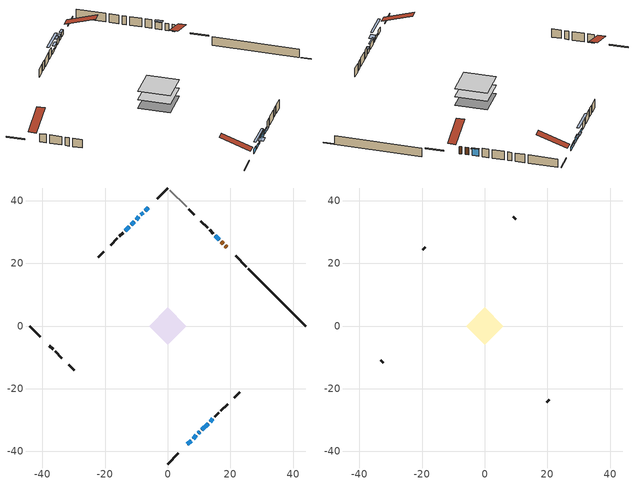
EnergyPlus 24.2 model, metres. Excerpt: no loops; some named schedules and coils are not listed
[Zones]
conditioned space
 floor adiabatic (AdiabaticFloorConstruction): -5.95,0 0,5.95 5.95,0 0,-5.95 z1.04
 floor foundation (Slab1 construction): -5.94,0 0,5.94 5.94,0 0,-5.94 z-1.4
 wall outside (RimJoist1 construction): 0,-44.04 3.43,-40.61 / -44.04,0 -40.61,-3.43 / 0,44.04 -3.43,40.61 / 25.11,18.93 21.68,22.36 z1.04:1.34
 wall outside (AdiabaticWallConstruction 1): 18.84,25.2 18.39,25.65 / 17.74,26.3 17.11,26.93 z1.04:3.07
 wall outside (AdiabaticWallConstruction): -6.27,37.77 -7.2,36.84 z1.04:2.16; 6.27,-37.77 7.48,-36.56 z1.04:2.26; 8.14,-35.9 9.14,-34.9 / 9.8,-34.24 10.27,-33.77 / -10.75,33.29 -11.65,32.39 / -12.31,31.73 -13.6,30.44 z1.04:1.8; -7.86,36.18 -8.54,35.5 z1.04:2.11; -9.2,34.84 -10.1,33.94 z1.04:2.59; 16.46,27.58 15.24,28.8 z1.04:3.12; 10.92,-33.12 12.86,-31.18 z1.04:2.62; 13.52,-30.52 14.42,-29.62 z1.04:2.06
 wall outside (Wall1 construction): 15.08,-28.96 16.28,-27.76 / -37.77,-6.27 -36.57,-7.47 / -14.26,29.78 -15.46,28.58 / 14.58,29.46 13.38,30.66 z1.04:3.48
 wall outside (Wall2 construction): 16.93,-27.11 19.08,-24.96 / -35.92,-8.12 -33.77,-10.27 / -16.12,27.92 -18.26,25.78 / 12.72,31.32 10.58,33.46 z1.04:3.48
 wall outside (Wall4 construction): 21.19,-22.85 22.95,-21.09 / -31.66,-12.38 -29.9,-14.14 / -20.37,23.67 -22.13,21.91 / 8.47,35.57 6.71,37.33 z1.04:3.48
 wall foundation (FoundationWall1 construction): 25.76,18.28,-1.4 25.76,18.28,1.04 41.83,2.21,1.04 41.83,2.21,-1.3 44.04,0,-1.3 44.04,0,-1.4
 wall adiabatic (Wall5 construction): 6.05,37.99 0.66,43.38 z1.04:3.48
 window (WindowConstruction): -6.27,37.77 -7.2,36.84 z1.04:2.16
 window (WindowConstruction 9): 6.27,-37.77 7.48,-36.56 z1.04:2.26
 window (WindowConstruction 10): 8.14,-35.9 9.14,-34.9 z1.04:1.8
 window (WindowConstruction 1): -7.86,36.18 -8.54,35.5 z1.04:2.11
 window (WindowConstruction 2): -9.2,34.84 -10.1,33.94 z1.04:2.59
 window (WindowConstruction 6): 9.8,-34.24 10.27,-33.77 z1.04:1.8
 window (WindowConstruction 3): 16.46,27.58 15.24,28.8 z1.04:3.12
 window (WindowConstruction 4): 10.92,-33.12 12.86,-31.18 z1.04:2.62
 window (WindowConstruction 5): 13.52,-30.52 14.42,-29.62 z1.04:2.05
 window (WindowConstruction 7): -10.75,33.29 -11.65,32.39 z1.04:1.8
 window (WindowConstruction 8): -12.31,31.73 -13.6,30.44 z1.04:1.8
 door (Door): 18.84,25.2 18.39,25.65 z1.04:3.07
 door (Door 1): 17.74,26.3 17.11,26.93 z1.04:3.07
 ceiling adiabatic (AdiabaticFloorConstruction): 0,-5.95 5.95,0 0,5.95 -5.95,0 z1.04
attic - vented
 floor to conditioned space (Floor1 construction Reversed): -5.94,0 0,5.94 5.94,0 0,-5.94 z3.48
 wall outside (Wall3 construction): 19.74,-24.3 20.53,-23.51 / -33.11,-10.93 -32.32,-11.72 / -18.92,25.12 -19.71,24.33 / 9.92,34.12 9.13,34.91 z1.04:3.48
 roof outside (Roof1 construction): 5.61,-38.43,3.48 -0.18,-32.64,6.21 -1.71,-34.17,6.21 4.08,-39.96,3.48; -38.43,-5.61,3.48 -32.64,0.18,6.21 -34.17,1.71,6.21 -39.96,-4.08,3.48; -5.61,38.43,3.48 0.18,32.64,6.21 1.71,34.17,6.21 -4.08,39.96,3.48; 19.5,24.54,3.48 13.71,18.75,6.21 15.23,17.23,6.21 21.02,23.02,3.48
shading: -7.31,36.73 -6.16,37.88 -6.59,38.31 -7.74,37.17 z2.31; 11.08,-32.96 6.2,-37.84 6.63,-38.27 11.51,-33.39 z4.54; -8.65,35.39 -7.75,36.29 -8.18,36.72 -9.08,35.83 z2.26; -10.2,33.84 -9.09,34.95 -9.52,35.38 -10.63,34.27 z2.74; 10.7,-33.34 9.37,-34.67 10.23,-35.53 11.56,-34.2 z2.41; 15.13,28.91 16.56,27.48 16.99,27.91 15.56,29.34 z3.27; 12.97,-31.07 10.82,-33.22 11.03,-33.43 13.18,-31.28 z2.77; 14.53,-29.51 13.42,-30.62 13.85,-31.06 14.96,-29.95 z2.2; -11.84,32.2 -10.56,33.48 -10.99,33.91 -12.27,32.63 z2.07; -15.54,28.5 -10.37,33.67 -10.8,34.1 -15.97,28.93 z4.54
[Building]
Building 1: Terrain=Suburbs
[Site:Location]
Quebec Intl AP_QC: Latitude {deg}=46.8; Longitude {deg}=-71.38; Time Zone {hr}=-5; Elevation {m}=74; Keep Site Location Information=Yes
[Site:GroundTemperature:Shallow]
0.0108218, -2.24938, -2.43038, -1.3578, 2.94801, 7.23376, 10.9493, 13.303, 13.5029, 11.5886, 7.96783, 3.81355
[Site:WaterMainsTemperature]
Calculation Method=Schedule; Temperature Schedule=mains temperature schedule
[Material] Roughness=Rough; Thermal Absorptance=0.9
Name | Thickness {m} | Conductivity {W/m-K} | Density {kg/m3} | Specific Heat {J/kg-K} | Solar Absorptance | Visible Absorptance
asphalt or fiberglass shingles | 0.00635 | 0.162714 | 1121.4 | 1465.45 | 0.4 | 0.4
ceiling loosefill ins | 0.254 | 0.0480833 | 16.02 | 1046.75 | 0.7 | 0.7
ceiling stud and cavity | 0.1397 | 0.164259 | 65.682 | 1177.47 | 0.7 | 0.7
concrete 4.0 in. | 0.1016 | 1.803125 | 2242.8 | 837.4 | 0.7 | 0.7
concrete 8.0 in. | 0.2032 | 1.803125 | 2242.8 | 837.4 | 0.7 | 0.7
door material | 0.04445 | 0.053851 | 512.64 | 1214.23 | 0.7 | 0.7
door material 1 | 0.04445 | 0.20624 | 512.64 | 1214.23 | 0.7 | 0.7
exterior vertical ins | 0.031018 | 0.029427 | 32.04 | 1214.23 | 0.7 | 0.7
floor covering | 0.0127 | 0.0433444 | 54.468 | 1339.84 | 0.6 | 0.6
floor rigid ins; wall rigid ins | 0.512978 | 0.029427 | 32.04 | 1214.23 | 0.7 | 0.7
floor stud and cavity | 0.1397 | 1.75129 | 37.0049 | 1207.88 | 0.7 | 0.7
furniture material conditioned space 1 | 0.1524 | 0.115458 | 640.8 | 1214.23 | 0.6 | 0.6
gypsum board | 0.0127 | 0.160291 | 801 | 837.4 | 0.6 | 0.6
gypsum board 1 | 0.0127 | 0.160291 | 801 | 837.4 | 0.7 | 0.7
osb sheathing 0.5 in. | 0.0127 | 0.115458 | 512.64 | 1214.23 | 0.7 | 0.7
osb sheathing 0.5 in. 1 | 0.0127 | 0.115458 | 512.64 | 1214.23 | 0.4 | 0.4
osb sheathing 0.75 in. | 0.01905 | 0.115458 | 512.64 | 1214.23 | 0.7 | 0.7
osb sheathing 2.0 in. | 0.0508 | 0.115458 | 512.64 | 1214.23 | 0.7 | 0.7
rim joist stud and cavity | 0.0508 | 0.031136 | 125.044 | 1163.47 | 0.6 | 0.6
wall stud and cavity | 0.1397 | 0.106352 | 139.0536 | 1170.24 | 0.7 | 0.7
wall stud and cavity 1 | 0.1397 | 0.0912985 | 139.0536 | 1170.24 | 0.7 | 0.7
wall stud and cavity 2 | 0.0889 | 6.1454 | 50.32683 | 1063.81 | 0.6 | 0.6
wall stud and cavity 3 | 0.1397 | 0.0951677 | 139.0536 | 1170.24 | 0.7 | 0.7
wall stud and cavity 4 | 0.1397 | 0.0825113 | 139.0536 | 1170.24 | 0.7 | 0.7
wall stud and cavity 5 | 0.0889 | 0.380278 | 52.3479 | 1209.89 | 0.7 | 0.7
wall stud and cavity 6 | 0.0889 | 0.391764 | 83.0341 | 1211.67 | 0.7 | 0.7
wood siding | 0.0254 | 0.102417 | 544.68 | 1172.36 | 0.4 | 0.4
wood siding 1 | 0.00254 | 0.102417 | 544.68 | 1172.36 | 0.4 | 0.4
wood siding 2; wood siding 3; wood siding 4 | 0.0254 | 0.102417 | 544.68 | 1172.36 | 0.7 | 0.7
[WindowMaterial:SimpleGlazingSystem]
Name | U-Factor {W/m2-K} | Solar Heat Gain Coefficient
WindowMaterial | 1.82661 | 0.54
WindowMaterial 1 | 1.855 | 0.51
WindowMaterial 10 | 4.159135 | 0.67
WindowMaterial 2 | 1.80674 | 0.55
WindowMaterial 3 | 2.98322 | 0.46
WindowMaterial 4 | 3.41305 | 0.71
WindowMaterial 5 | 3.97914 | 0.68
WindowMaterial 6 | 2.98152 | 0.6
WindowMaterial 7 | 1.41893 | 0.34
WindowMaterial 8 | 1.4689 | 0.33
WindowMaterial 9 | 3.92463 | 0.68
[Construction]
AdiabaticFloorConstruction: floor stud and cavity, floor rigid ins, osb sheathing 0.75 in., floor covering
AdiabaticWallConstruction: wood siding 3, wall rigid ins, wall stud and cavity 5, gypsum board
AdiabaticWallConstruction 1: wood siding 4, wall rigid ins, wall stud and cavity 5, gypsum board
Door: door material
Door 1: door material 1
Floor1 construction Reversed: gypsum board, ceiling stud and cavity, ceiling loosefill ins
FoundationWall1 construction: concrete 8.0 in., gypsum board 1
furniture construction conditioned space 1: furniture material conditioned space 1
PartitionWallConstruction: gypsum board, wall stud and cavity 6, gypsum board
RimJoist1 construction: wood siding 2, osb sheathing 2.0 in., rim joist stud and cavity
Roof1 construction: asphalt or fiberglass shingles
Slab1 construction: concrete 4.0 in.
Wall1 construction: wood siding, osb sheathing 0.5 in., wall stud and cavity, gypsum board
Wall2 construction: wood siding, osb sheathing 0.5 in., wall stud and cavity 1, gypsum board
Wall3 construction: wood siding 1, wall stud and cavity 2
Wall4 construction: wood siding, osb sheathing 0.5 in., wall stud and cavity 3, gypsum board
Wall5 construction: osb sheathing 0.5 in. 1, wall stud and cavity 4, gypsum board
WindowConstruction: WindowMaterial
WindowConstruction 1: WindowMaterial 1
WindowConstruction 10: WindowMaterial 10
WindowConstruction 2: WindowMaterial 2
WindowConstruction 3: WindowMaterial 3
WindowConstruction 4: WindowMaterial 4
WindowConstruction 5: WindowMaterial 5
WindowConstruction 6: WindowMaterial 6
WindowConstruction 7: WindowMaterial 7
WindowConstruction 8: WindowMaterial 8
WindowConstruction 9: WindowMaterial 9
[Zone] Multiplier=1; Part of Total Floor Area=Yes
Name | Volume {m3}
attic - vented | 31.318
conditioned space | 358.7
[Space]
Name | Zone | Volume {m3}
attic - vented 1 | attic - vented | 31.318
conditioned space 1 | conditioned space | 358.7
[ZoneInfiltration:EffectiveLeakageArea]
infil attic - vented 1: Zone or Space=attic - vented 1; Schedule=Always On Discrete; Effective Air Leakage Area {cm2}=2609.72; Stack Coefficient=0.000359369; Wind Coefficient=1.28083e-05
[ZoneMixing]
whole house fan mix: Zone or Space=attic - vented; Schedule=Always On Continuous; Design Flow Rate Calculation Method=Flow/Zone; Design Flow Rate {m3/s}=0; Source Zone or Space=conditioned space
[SurfaceProperty:ExposedFoundationPerimeter]
Slab1: Exposed Perimeter Calculation Method=TotalExposedPerimeter; Total Exposed Perimeter {m}=25.847
[InternalMass] Zone or ZoneList=conditioned space; Space or SpaceList=conditioned space 1
Name | Construction | Surface Area {m2}
furniture mass conditioned space 1 | furniture construction conditioned space 1 | 56.5601
partition wall mass | PartitionWallConstruction | 141.4
[Lights]
interior lighting: Zone or ZoneList or Space or SpaceList=conditioned space 1; Schedule=interior lighting schedule; Design Level Calculation Method=LightingLevel; Lighting Level {W}=343.2; Return Air Fraction=0; Fraction Radiant=0.6; Fraction Visible=0.2; Fraction Replaceable=1
[People]
occupants: Zone or ZoneList or Space or SpaceList=conditioned space 1; Number of People Schedule=occupants schedule; Number of People Calculation Method=People; Number of People=3; Fraction Radiant=0.314171; Sensible Heat Fraction=0.56303; Activity Level Schedule=occupants activity schedule; Carbon Dioxide Generation Rate {m3/s-W}=0; Enable ASHRAE 55 Comfort Warnings=No; Mean Radiant Temperature Calculation Type=EnclosureAveraged
[ElectricEquipment] Zone or ZoneList or Space or SpaceList=conditioned space 1; Design Level Calculation Method=EquipmentLevel
Name | Schedule | Design Level {W} | Fraction Latent | Fraction Radiant | Fraction Lost
clothes dryer | clothes dryer schedule | 140.772 | 0.015 | 0.081 | 0.85
clothes washer | clothes washer schedule | 32.1985 | 0.03 | 0.162 | 0.7
cooking range | cooking range schedule | 208.969 | 0.08 | 0.432 | 0.2
dishwasher | dishwasher schedule | 66.8632 | 0.3 | 0.18 | 0.4
fridge | fridge schedule | 72.9452 | 0 | 0.6 | 0
mech vent bath fan 0 | mech vent bath fan 0 schedule | 50.2 | 0 | 0 | 1
mech vent house fan | mech vent house fan schedule | 0 | 0 | 0 | 1
mech vent house fan cfis | mech vent house fan cfis schedule | 0 | 0 | 0 | 0
mech vent range fan 0 | mech vent range fan 0 schedule | 57 | 0 | 0 | 1
misc plug loads | misc plug loads schedule | 494.7 | 0.045 | 0.513 | 0.1
whole house fan | Always On Discrete | 0 | 0 | 0 | 1
[OtherEquipment] Zone or ZoneList or Space or SpaceList=conditioned space 1; Design Level Calculation Method=EquipmentLevel
Name | Fuel Type | Schedule | Design Level {W} | Fraction Latent | Fraction Radiant | Fraction Lost
clothes dryer 1 | Electricity | clothes dryer schedule | 0 | 0.015 | 0.081 | 0.85
cooking range 1 | Electricity | cooking range schedule | 0 | 0.08 | 0.432 | 0.2
general water use latent | None | general water use schedule | 59.3978 | 1 | 0 | 0
general water use sensible | None | general water use schedule | -58.539 | 0 | 0.6 | 0
mech vent house fan latent load | None | Always On Discrete | 0 | 1 | 0 | 0
mech vent house fan sensible load | None | Always On Discrete | 0 | 0 | 0 | 0
water heater energy adjustment1 | Electricity | Always On Discrete | 0.01 | 0 | 0 | 1
[ZoneInfiltration:DesignFlowRate] Zone or ZoneList or Space or SpaceList=conditioned space 1; Schedule=Always On Discrete; Design Flow Rate Calculation Method=Flow/Zone; Design Flow Rate {m3/s}=0
infil flow; natural vent flow; whole house fan flow
[ZoneControl:Thermostat]
conditioned space Thermostat: Zone or ZoneList=conditioned space; Control Type Schedule=conditioned space Thermostat Schedule; Control 1=conditioned space temperature setpoint; Temperature Difference Between Cutout And Setpoint {deltaC}=0
[ThermostatSetpoint:DualSetpoint]
conditioned space temperature setpoint: Heating Setpoint Temperature Schedule=heating setpoint; Cooling Setpoint Temperature Schedule=cooling setpoint
[AirLoopHVAC:UnitarySystem]
unit heater unitary system: Control Type=Load; Controlling Zone or Thermostat Location=conditioned space; Dehumidification Control Type=None; Availability Schedule=Always On Discrete; Supply Fan=unit heater supply fan; Fan Placement=BlowThrough; Supply Air Fan Operating Mode Schedule=unit heater auto fan schedule; Heating Coil=unit heater htg coil; DX Heating Coil Sizing Ratio=1; Use DOAS DX Cooling Coil=No; Minimum Supply Air Temperature {C}=2; Latent Load Control=SensibleOnlyLoadControl; Cooling Supply Air Flow Rate Method=None; Heating Supply Air Flow Rate Method=SupplyAirFlowRate; Heating Supply Air Flow Rate {m3/s}=0.00141584; No Load Supply Air Flow Rate Method=SupplyAirFlowRate; No Load Supply Air Flow Rate {m3/s}=0; No Load Supply Air Flow Rate Control Set To Low Speed=Yes; Maximum Supply Air Temperature {C}=48.8889; Maximum Outdoor Dry-Bulb Temperature for Supplemental Heater Operation {C}=21; Ancillary On-Cycle Electric Power {W}=0; Ancillary Off-Cycle Electric Power {W}=0
[Zone equipment]
conditioned space: electric baseboard, unit heater unitary system
[Foundation:Kiva]
Foundation Kiva 1: Initial Indoor Air Temperature {C}=18; Wall Height Above Grade {m}=1.03998; Wall Depth Below Slab {m}=0.2032; Custom Block Material Name 1=exterior vertical ins; Custom Block Depth 1 {m}=2.43998; Custom Block X Position 1 {m}=0.2159; Custom Block Z Position 1 {m}=0
[Foundation:Kiva:Settings]
Soil Conductivity {W/m-K}=0.849921; Soil Density {kg/m3}=1842.3; Soil Specific Heat {J/kg-K}=418.7; Ground Solar Absorptivity=0.9; Ground Thermal Absorptivity=0.9; Ground Surface Roughness {m}=0.03; Far-Field Width {m}=40; Deep-Ground Boundary Condition=ZeroFlux; Deep-Ground Depth {m}=40; Minimum Cell Dimension {m}=0.2; Maximum Cell Growth Coefficient=3; Simulation Timestep=Timestep
[Exterior:Lights]
exterior lighting: Schedule=exterior lighting schedule; Design Level {W}=75.6
[EnergyManagementSystem:Sensor] Output:Variable or Output:Meter Index Key=conditioned space
Name | Output:Variable or Output:Meter
conditioned_space_clg_unmet_s | Zone Cooling Setpoint Not Met Time
conditioned_space_htg_unmet_s | Zone Heating Setpoint Not Met Time
fridge_tin_s; tin_s; tin_s_1 | Zone Mean Air Temperature
tout_s | Zone Outdoor Air Drybulb Temperature
win_s | Zone Air Humidity Ratio
[Schedule:Constant]
Name | Hourly Value
Always On Continuous; mech vent house fan schedule; mech vent house fan cfis schedule; Always On Discrete | 1
occupants activity schedule | 117.228
fridge schedule; unit heater auto fan schedule | 0
[Schedule:Week:Daily]
interior lighting schedule Week Rule - Jan1-Jan27: interior lighting schedule day, interior lighting schedule day, interior lighting schedule day, interior lighting schedule day, interior lighting schedule day, interior lighting schedule day, interior lighting schedule day, interior lighting schedule default day, interior lighting schedule default day, interior lighting schedule default day, interior lighting schedule default day, interior lighting schedule default day
interior lighting schedule Week Rule - Jan28-Feb3: interior lighting schedule day, interior lighting schedule day, interior lighting schedule day, interior lighting schedule day, interior lighting schedule day 1, interior lighting schedule day 1, interior lighting schedule day 1, interior lighting schedule default day, interior lighting schedule default day, interior lighting schedule default day, interior lighting schedule default day, interior lighting schedule default day
interior lighting schedule Week Rule - Feb4-Feb24: interior lighting schedule day 1, interior lighting schedule day 1, interior lighting schedule day 1, interior lighting schedule day 1, interior lighting schedule day 1, interior lighting schedule day 1, interior lighting schedule day 1, interior lighting schedule default day, interior lighting schedule default day, interior lighting schedule default day, interior lighting schedule default day, interior lighting schedule default day
interior lighting schedule Week Rule - Feb25-Mar3: interior lighting schedule day 1, interior lighting schedule day 1, interior lighting schedule day 1, interior lighting schedule day 1, interior lighting schedule day 2, interior lighting schedule day 2, interior lighting schedule day 2, interior lighting schedule default day, interior lighting schedule default day, interior lighting schedule default day, interior lighting schedule default day, interior lighting schedule default day
interior lighting schedule Week Rule - Mar4-Mar31: interior lighting schedule day 2, interior lighting schedule day 2, interior lighting schedule day 2, interior lighting schedule day 2, interior lighting schedule day 2, interior lighting schedule day 2, interior lighting schedule day 2, interior lighting schedule default day, interior lighting schedule default day, interior lighting schedule default day, interior lighting schedule default day, interior lighting schedule default day
interior lighting schedule Week Rule - Apr1-Apr28: interior lighting schedule day 3, interior lighting schedule day 3, interior lighting schedule day 3, interior lighting schedule day 3, interior lighting schedule day 3, interior lighting schedule day 3, interior lighting schedule day 3, interior lighting schedule default day, interior lighting schedule default day, interior lighting schedule default day, interior lighting schedule default day, interior lighting schedule default day
interior lighting schedule Week Rule - Apr29-May5: interior lighting schedule day 3, interior lighting schedule day 3, interior lighting schedule day 4, interior lighting schedule day 4, interior lighting schedule day 4, interior lighting schedule day 4, interior lighting schedule day 4, interior lighting schedule default day, interior lighting schedule default day, interior lighting schedule default day, interior lighting schedule default day, interior lighting schedule default day
interior lighting schedule Week Rule - May6-May26: interior lighting schedule day 4, interior lighting schedule day 4, interior lighting schedule day 4, interior lighting schedule day 4, interior lighting schedule day 4, interior lighting schedule day 4, interior lighting schedule day 4, interior lighting schedule default day, interior lighting schedule default day, interior lighting schedule default day, interior lighting schedule default day, interior lighting schedule default day
interior lighting schedule Week Rule - May27-Jun2: interior lighting schedule day 4, interior lighting schedule day 4, interior lighting schedule day 4, interior lighting schedule day 4, interior lighting schedule day 4, interior lighting schedule day 5, interior lighting schedule day 5, interior lighting schedule default day, interior lighting schedule default day, interior lighting schedule default day, interior lighting schedule default day, interior lighting schedule default day
interior lighting schedule Week Rule - Jun3-Jun30: interior lighting schedule day 5, interior lighting schedule day 5, interior lighting schedule day 5, interior lighting schedule day 5, interior lighting schedule day 5, interior lighting schedule day 5, interior lighting schedule day 5, interior lighting schedule default day, interior lighting schedule default day, interior lighting schedule default day, interior lighting schedule default day, interior lighting schedule default day
interior lighting schedule Week Rule - Jul1-Jul28: interior lighting schedule day 6, interior lighting schedule day 6, interior lighting schedule day 6, interior lighting schedule day 6, interior lighting schedule day 6, interior lighting schedule day 6, interior lighting schedule day 6, interior lighting schedule default day, interior lighting schedule default day, interior lighting schedule default day, interior lighting schedule default day, interior lighting schedule default day
interior lighting schedule Week Rule - Jul29-Aug4: interior lighting schedule day 6, interior lighting schedule day 6, interior lighting schedule day 6, interior lighting schedule day 7, interior lighting schedule day 7, interior lighting schedule day 7, interior lighting schedule day 7, interior lighting schedule default day, interior lighting schedule default day, interior lighting schedule default day, interior lighting schedule default day, interior lighting schedule default day
interior lighting schedule Week Rule - Aug5-Aug25: interior lighting schedule day 7, interior lighting schedule day 7, interior lighting schedule day 7, interior lighting schedule day 7, interior lighting schedule day 7, interior lighting schedule day 7, interior lighting schedule day 7, interior lighting schedule default day, interior lighting schedule default day, interior lighting schedule default day, interior lighting schedule default day, interior lighting schedule default day
interior lighting schedule Week Rule - Aug26-Sep1: interior lighting schedule day 7, interior lighting schedule day 7, interior lighting schedule day 7, interior lighting schedule day 7, interior lighting schedule day 7, interior lighting schedule day 7, interior lighting schedule day 8, interior lighting schedule default day, interior lighting schedule default day, interior lighting schedule default day, interior lighting schedule default day, interior lighting schedule default day
interior lighting schedule Week Rule - Sep2-Sep29: interior lighting schedule day 8, interior lighting schedule day 8, interior lighting schedule day 8, interior lighting schedule day 8, interior lighting schedule day 8, interior lighting schedule day 8, interior lighting schedule day 8, interior lighting schedule default day, interior lighting schedule default day, interior lighting schedule default day, interior lighting schedule default day, interior lighting schedule default day
interior lighting schedule Week Rule - Sep30-Oct6: interior lighting schedule day 8, interior lighting schedule day 9, interior lighting schedule day 9, interior lighting schedule day 9, interior lighting schedule day 9, interior lighting schedule day 9, interior lighting schedule day 9, interior lighting schedule default day, interior lighting schedule default day, interior lighting schedule default day, interior lighting schedule default day, interior lighting schedule default day
interior lighting schedule Week Rule - Oct7-Oct27: interior lighting schedule day 9, interior lighting schedule day 9, interior lighting schedule day 9, interior lighting schedule day 9, interior lighting schedule day 9, interior lighting schedule day 9, interior lighting schedule day 9, interior lighting schedule default day, interior lighting schedule default day, interior lighting schedule default day, interior lighting schedule default day, interior lighting schedule default day
interior lighting schedule Week Rule - Oct28-Nov3: interior lighting schedule day 9, interior lighting schedule day 9, interior lighting schedule day 9, interior lighting schedule day 9, interior lighting schedule day 10, interior lighting schedule day 10, interior lighting schedule day 10, interior lighting schedule default day, interior lighting schedule default day, interior lighting schedule default day, interior lighting schedule default day, interior lighting schedule default day
interior lighting schedule Week Rule - Nov4-Nov24: interior lighting schedule day 10, interior lighting schedule day 10, interior lighting schedule day 10, interior lighting schedule day 10, interior lighting schedule day 10, interior lighting schedule day 10, interior lighting schedule day 10, interior lighting schedule default day, interior lighting schedule default day, interior lighting schedule default day, interior lighting schedule default day, interior lighting schedule default day
interior lighting schedule Week Rule - Nov25-Dec1: interior lighting schedule day 10, interior lighting schedule day 10, interior lighting schedule day 10, interior lighting schedule day 10, interior lighting schedule day 10, interior lighting schedule day 10, interior lighting schedule day 11, interior lighting schedule default day, interior lighting schedule default day, interior lighting schedule default day, interior lighting schedule default day, interior lighting schedule default day
interior lighting schedule Week Rule - Dec2-Dec31: interior lighting schedule day 11, interior lighting schedule day 11, interior lighting schedule day 11, interior lighting schedule day 11, interior lighting schedule day 11, interior lighting schedule day 11, interior lighting schedule day 11, interior lighting schedule default day, interior lighting schedule default day, interior lighting schedule default day, interior lighting schedule default day, interior lighting schedule default day
occupants schedule Week Rule - Jan1-Dec31: occupants schedule day, occupants schedule day, occupants schedule day, occupants schedule day, occupants schedule day, occupants schedule day, occupants schedule day, occupants schedule default day, occupants schedule default day, occupants schedule default day, occupants schedule default day, occupants schedule default day
clothes dryer schedule Week Rule - Jan1-Dec31: clothes dryer schedule day, clothes dryer schedule day, clothes dryer schedule day, clothes dryer schedule day, clothes dryer schedule day, clothes dryer schedule day, clothes dryer schedule day, clothes dryer schedule default day, clothes dryer schedule default day, clothes dryer schedule default day, clothes dryer schedule default day, clothes dryer schedule default day
clothes washer schedule Week Rule - Jan1-Dec31: clothes washer schedule day, clothes washer schedule day, clothes washer schedule day, clothes washer schedule day, clothes washer schedule day, clothes washer schedule day, clothes washer schedule day, clothes washer schedule default day, clothes washer schedule default day, clothes washer schedule default day, clothes washer schedule default day, clothes washer schedule default day
cooking range schedule Week Rule - Jan1-Dec31: cooking range schedule day, cooking range schedule day, cooking range schedule day, cooking range schedule day, cooking range schedule day, cooking range schedule day, cooking range schedule day, cooking range schedule default day, cooking range schedule default day, cooking range schedule default day, cooking range schedule default day, cooking range schedule default day
dishwasher schedule Week Rule - Jan1-Dec31: dishwasher schedule day, dishwasher schedule day, dishwasher schedule day, dishwasher schedule day, dishwasher schedule day, dishwasher schedule day, dishwasher schedule day, dishwasher schedule default day, dishwasher schedule default day, dishwasher schedule default day, dishwasher schedule default day, dishwasher schedule default day
mech vent bath fan 0 schedule Week Rule - Jan1-Dec31: mech vent bath fan 0 schedule day, mech vent bath fan 0 schedule day, mech vent bath fan 0 schedule day, mech vent bath fan 0 schedule day, mech vent bath fan 0 schedule day, mech vent bath fan 0 schedule day, mech vent bath fan 0 schedule day, mech vent bath fan 0 schedule default day, mech vent bath fan 0 schedule default day, mech vent bath fan 0 schedule default day, mech vent bath fan 0 schedule default day, mech vent bath fan 0 schedule default day
mech vent range fan 0 schedule Week Rule - Jan1-Dec31: mech vent range fan 0 schedule day, mech vent range fan 0 schedule day, mech vent range fan 0 schedule day, mech vent range fan 0 schedule day, mech vent range fan 0 schedule day, mech vent range fan 0 schedule day, mech vent range fan 0 schedule day, mech vent range fan 0 schedule default day, mech vent range fan 0 schedule default day, mech vent range fan 0 schedule default day, mech vent range fan 0 schedule default day, mech vent range fan 0 schedule default day
misc plug loads schedule Week Rule - Jan1-Dec31: misc plug loads schedule day, misc plug loads schedule day, misc plug loads schedule day, misc plug loads schedule day, misc plug loads schedule day, misc plug loads schedule day, misc plug loads schedule day, misc plug loads schedule default day, misc plug loads schedule default day, misc plug loads schedule default day, misc plug loads schedule default day, misc plug loads schedule default day
general water use schedule Week Rule - Jan1-Dec31: general water use schedule day, general water use schedule day, general water use schedule day, general water use schedule day, general water use schedule day, general water use schedule day, general water use schedule day, general water use schedule default day, general water use schedule default day, general water use schedule default day, general water use schedule default day, general water use schedule default day
exterior lighting schedule Week Rule - Jan1-Jan27: exterior lighting schedule day, exterior lighting schedule day, exterior lighting schedule day, exterior lighting schedule day, exterior lighting schedule day, exterior lighting schedule day, exterior lighting schedule day, exterior lighting schedule default day, exterior lighting schedule default day, exterior lighting schedule default day, exterior lighting schedule default day, exterior lighting schedule default day
exterior lighting schedule Week Rule - Jan28-Feb3: exterior lighting schedule day, exterior lighting schedule day, exterior lighting schedule day, exterior lighting schedule day, exterior lighting schedule day 1, exterior lighting schedule day 1, exterior lighting schedule day 1, exterior lighting schedule default day, exterior lighting schedule default day, exterior lighting schedule default day, exterior lighting schedule default day, exterior lighting schedule default day
exterior lighting schedule Week Rule - Feb4-Feb24: exterior lighting schedule day 1, exterior lighting schedule day 1, exterior lighting schedule day 1, exterior lighting schedule day 1, exterior lighting schedule day 1, exterior lighting schedule day 1, exterior lighting schedule day 1, exterior lighting schedule default day, exterior lighting schedule default day, exterior lighting schedule default day, exterior lighting schedule default day, exterior lighting schedule default day
exterior lighting schedule Week Rule - Feb25-Mar3: exterior lighting schedule day 1, exterior lighting schedule day 1, exterior lighting schedule day 1, exterior lighting schedule day 1, exterior lighting schedule day 2, exterior lighting schedule day 2, exterior lighting schedule day 2, exterior lighting schedule default day, exterior lighting schedule default day, exterior lighting schedule default day, exterior lighting schedule default day, exterior lighting schedule default day
exterior lighting schedule Week Rule - Mar4-Mar31: exterior lighting schedule day 2, exterior lighting schedule day 2, exterior lighting schedule day 2, exterior lighting schedule day 2, exterior lighting schedule day 2, exterior lighting schedule day 2, exterior lighting schedule day 2, exterior lighting schedule default day, exterior lighting schedule default day, exterior lighting schedule default day, exterior lighting schedule default day, exterior lighting schedule default day
exterior lighting schedule Week Rule - Apr1-Apr28: exterior lighting schedule day 3, exterior lighting schedule day 3, exterior lighting schedule day 3, exterior lighting schedule day 3, exterior lighting schedule day 3, exterior lighting schedule day 3, exterior lighting schedule day 3, exterior lighting schedule default day, exterior lighting schedule default day, exterior lighting schedule default day, exterior lighting schedule default day, exterior lighting schedule default day
exterior lighting schedule Week Rule - Apr29-May5: exterior lighting schedule day 3, exterior lighting schedule day 3, exterior lighting schedule day 4, exterior lighting schedule day 4, exterior lighting schedule day 4, exterior lighting schedule day 4, exterior lighting schedule day 4, exterior lighting schedule default day, exterior lighting schedule default day, exterior lighting schedule default day, exterior lighting schedule default day, exterior lighting schedule default day
exterior lighting schedule Week Rule - May6-May26: exterior lighting schedule day 4, exterior lighting schedule day 4, exterior lighting schedule day 4, exterior lighting schedule day 4, exterior lighting schedule day 4, exterior lighting schedule day 4, exterior lighting schedule day 4, exterior lighting schedule default day, exterior lighting schedule default day, exterior lighting schedule default day, exterior lighting schedule default day, exterior lighting schedule default day
exterior lighting schedule Week Rule - May27-Jun2: exterior lighting schedule day 4, exterior lighting schedule day 4, exterior lighting schedule day 4, exterior lighting schedule day 4, exterior lighting schedule day 4, exterior lighting schedule day 5, exterior lighting schedule day 5, exterior lighting schedule default day, exterior lighting schedule default day, exterior lighting schedule default day, exterior lighting schedule default day, exterior lighting schedule default day
exterior lighting schedule Week Rule - Jun3-Jun30: exterior lighting schedule day 5, exterior lighting schedule day 5, exterior lighting schedule day 5, exterior lighting schedule day 5, exterior lighting schedule day 5, exterior lighting schedule day 5, exterior lighting schedule day 5, exterior lighting schedule default day, exterior lighting schedule default day, exterior lighting schedule default day, exterior lighting schedule default day, exterior lighting schedule default day
exterior lighting schedule Week Rule - Jul1-Jul28: exterior lighting schedule day 6, exterior lighting schedule day 6, exterior lighting schedule day 6, exterior lighting schedule day 6, exterior lighting schedule day 6, exterior lighting schedule day 6, exterior lighting schedule day 6, exterior lighting schedule default day, exterior lighting schedule default day, exterior lighting schedule default day, exterior lighting schedule default day, exterior lighting schedule default day
exterior lighting schedule Week Rule - Jul29-Aug4: exterior lighting schedule day 6, exterior lighting schedule day 6, exterior lighting schedule day 6, exterior lighting schedule day 7, exterior lighting schedule day 7, exterior lighting schedule day 7, exterior lighting schedule day 7, exterior lighting schedule default day, exterior lighting schedule default day, exterior lighting schedule default day, exterior lighting schedule default day, exterior lighting schedule default day
[Schedule:Year]
interior lighting schedule: interior lighting schedule Week Rule - Jan1-Jan27, 1, 1, 1, 27, interior lighting schedule Week Rule - Jan28-Feb3, 1, 28, 2, 3, interior lighting schedule Week Rule - Feb4-Feb24, 2, 4, 2, 24, interior lighting schedule Week Rule - Feb25-Mar3, 2, 25, 3, 3, interior lighting schedule Week Rule - Mar4-Mar31, 3, 4, 3, 31, interior lighting schedule Week Rule - Apr1-Apr28, 4, 1, 4, 28, interior lighting schedule Week Rule - Apr29-May5, 4, 29, 5, 5, interior lighting schedule Week Rule - May6-May26, 5, 6, 5, 26, interior lighting schedule Week Rule - May27-Jun2, 5, 27, 6, 2, interior lighting schedule Week Rule - Jun3-Jun30, 6, 3, 6, 30, interior lighting schedule Week Rule - Jul1-Jul28, 7, 1, 7, 28, interior lighting schedule Week Rule - Jul29-Aug4, 7, 29, 8, 4, interior lighting schedule Week Rule - Aug5-Aug25, 8, 5, 8, 25, interior lighting schedule Week Rule - Aug26-Sep1, 8, 26, 9, 1, interior lighting schedule Week Rule - Sep2-Sep29, 9, 2, 9, 29, interior lighting schedule Week Rule - Sep30-Oct6, 9, 30, 10, 6, interior lighting schedule Week Rule - Oct7-Oct27, 10, 7, 10, 27, interior lighting schedule Week Rule - Oct28-Nov3, 10, 28, 11, 3, interior lighting schedule Week Rule - Nov4-Nov24, 11, 4, 11, 24, interior lighting schedule Week Rule - Nov25-Dec1, 11, 25, 12, 1, interior lighting schedule Week Rule - Dec2-Dec31, 12, 2, 12, 31
occupants schedule: occupants schedule Week Rule - Jan1-Dec31, 1, 1, 12, 31
clothes dryer schedule: clothes dryer schedule Week Rule - Jan1-Dec31, 1, 1, 12, 31
clothes washer schedule: clothes washer schedule Week Rule - Jan1-Dec31, 1, 1, 12, 31
cooking range schedule: cooking range schedule Week Rule - Jan1-Dec31, 1, 1, 12, 31
dishwasher schedule: dishwasher schedule Week Rule - Jan1-Dec31, 1, 1, 12, 31
mech vent bath fan 0 schedule: mech vent bath fan 0 schedule Week Rule - Jan1-Dec31, 1, 1, 12, 31
mech vent range fan 0 schedule: mech vent range fan 0 schedule Week Rule - Jan1-Dec31, 1, 1, 12, 31
misc plug loads schedule: misc plug loads schedule Week Rule - Jan1-Dec31, 1, 1, 12, 31
general water use schedule: general water use schedule Week Rule - Jan1-Dec31, 1, 1, 12, 31
exterior lighting schedule: exterior lighting schedule Week Rule - Jan1-Jan27, 1, 1, 1, 27, exterior lighting schedule Week Rule - Jan28-Feb3, 1, 28, 2, 3, exterior lighting schedule Week Rule - Feb4-Feb24, 2, 4, 2, 24, exterior lighting schedule Week Rule - Feb25-Mar3, 2, 25, 3, 3, exterior lighting schedule Week Rule - Mar4-Mar31, 3, 4, 3, 31, exterior lighting schedule Week Rule - Apr1-Apr28, 4, 1, 4, 28, exterior lighting schedule Week Rule - Apr29-May5, 4, 29, 5, 5, exterior lighting schedule Week Rule - May6-May26, 5, 6, 5, 26, exterior lighting schedule Week Rule - May27-Jun2, 5, 27, 6, 2, exterior lighting schedule Week Rule - Jun3-Jun30, 6, 3, 6, 30, exterior lighting schedule Week Rule - Jul1-Jul28, 7, 1, 7, 28, exterior lighting schedule Week Rule - Jul29-Aug4, 7, 29, 8, 4, exterior lighting schedule Week Rule - Aug5-Aug25, 8, 5, 8, 25, exterior lighting schedule Week Rule - Aug26-Sep1, 8, 26, 9, 1, exterior lighting schedule Week Rule - Sep2-Sep29, 9, 2, 9, 29, exterior lighting schedule Week Rule - Sep30-Oct6, 9, 30, 10, 6, exterior lighting schedule Week Rule - Oct7-Oct27, 10, 7, 10, 27, exterior lighting schedule Week Rule - Oct28-Nov3, 10, 28, 11, 3, exterior lighting schedule Week Rule - Nov4-Nov24, 11, 4, 11, 24, exterior lighting schedule Week Rule - Nov25-Dec1, 11, 25, 12, 1, exterior lighting schedule Week Rule - Dec2-Dec31, 12, 2, 12, 31
[Schedule:Compact]
conditioned space Thermostat Schedule: Through: 12/31, For: AllDays, Until: 24:00, 4
mains temperature schedule: Through: 01/01, For: AllDays, Until: 24:00, 5.175, Through: 01/02, For: AllDays, Until: 24:00, 5.10167, Through: 01/03, For: AllDays, Until: 24:00, 5.02889, Through: 01/04, For: AllDays, Until: 24:00, 4.95778, Through: 01/05, For: AllDays, Until: 24:00, 4.88778, Through: 01/06, For: AllDays, Until: 24:00, 4.81833, Through: 01/07, For: AllDays, Until: 24:00, 4.75056, Through: 01/08, For: AllDays, Until: 24:00, 4.68389, Through: 01/09, For: AllDays, Until: 24:00, 4.61833, Through: 01/10, For: AllDays, Until: 24:00, 4.55389, Through: 01/11, For: AllDays, Until: 24:00, 4.49056, Through: 01/12, For: AllDays, Until: 24:00, 4.42889, Through: 01/13, For: AllDays, Until: 24:00, 4.36778, Through: 01/14, For: AllDays, Until: 24:00, 4.30889, Through: 01/15, For: AllDays, Until: 24:00, 4.25056, Through: 01/16, For: AllDays, Until: 24:00, 4.19389, Through: 01/17, For: AllDays, Until: 24:00, 4.13833, Through: 01/18, For: AllDays, Until: 24:00, 4.08444, Through: 01/19, For: AllDays, Until: 24:00, 4.03167, Through: 01/20, For: AllDays, Until: 24:00, 3.98056, Through: 01/21, For: AllDays, Until: 24:00, 3.93056, Through: 01/22, For: AllDays, Until: 24:00, 3.88222, Through: 01/23, For: AllDays, Until: 24:00, 3.835, Through: 01/24, For: AllDays, Until: 24:00, 3.78944, Through: 01/25, For: AllDays, Until: 24:00, 3.74556, Through: 01/26, For: AllDays, Until: 24:00, 3.70278, Through: 01/27, For: AllDays, Until: 24:00, 3.66167, Through: 01/28, For: AllDays, Until: 24:00, 3.62167, Through: 01/29, For: AllDays, Until: 24:00, 3.58389, Through: 01/30, For: AllDays, Until: 24:00, 3.54722, Through: 01/31, For: AllDays, Until: 24:00, 3.51167, Through: 02/01, For: AllDays, Until: 24:00, 3.47833, Through: 02/02, For: AllDays, Until: 24:00, 3.44611, Through: 02/03, For: AllDays, Until: 24:00, 3.41556, Through: 02/04, For: AllDays, Until: 24:00, 3.38667, Through: 02/05, For: AllDays, Until: 24:00, 3.35944, Through: 02/06, For: AllDays, Until: 24:00, 3.33389, Through: 02/07, For: AllDays, Until: 24:00, 3.30944, Through: 02/08, For: AllDays, Until: 24:00, 3.28667, Through: 02/09, For: AllDays, Until: 24:00, 3.26611, Through: 02/10, For: AllDays, Until: 24:00, 3.24667, Through: 02/11, For: AllDays, Until: 24:00, 3.22889, Through: 02/12, For: AllDays, Until: 24:00, 3.21278, Through: 02/13, For: AllDays, Until: 24:00, 3.19833, Through: 02/14, For: AllDays, Until: 24:00, 3.18556, Through: 02/15, For: AllDays, Until: 24:00, 3.17389, Through: 02/16, For: AllDays, Until: 24:00, 3.16444, Through: 02/17, For: AllDays, Until: 24:00, 3.15667, Through: 02/18, For: AllDays, Until: 24:00, 3.15056, Through: 02/19, For: AllDays, Until: 24:00, 3.14556, Through: 02/20, For: AllDays, Until: 24:00, 3.14278, Through: 02/21, For: AllDays, Until: 24:00, 3.14111, Through: 02/22, For: AllDays, Until: 24:00, 3.14167, Through: 02/23, For: AllDays, Until: 24:00, 3.14333, Through: 02/24, For: AllDays, Until: 24:00, 3.14722, Through: 02/25, For: AllDays, Until: 24:00, 3.15222, Through: 02/26, For: AllDays, Until: 24:00, 3.15944, Through: 02/27, For: AllDays, Until: 24:00, 3.16778, Through: 02/28, For: AllDays, Until: 24:00, 3.17778, Through: 03/01, For: AllDays, Until: 24:00, 3.18944, Through: 03/02, For: AllDays, Until: 24:00, 3.20333, Through: 03/03, For: AllDays, Until: 24:00, 3.21833, Through: 03/04, For: AllDays, Until: 24:00, 3.235, Through: 03/05, For: AllDays, Until: 24:00, 3.25333, Through: 03/06, For: AllDays, Until: 24:00, 3.27333, Through: 03/07, For: AllDays, Until: 24:00, 3.29444, Through: 03/08, For: AllDays, Until: 24:00, 3.31778, Through: 03/09, For: AllDays, Until: 24:00, 3.34222, Through: 03/10, For: AllDays, Until: 24:00, 3.36889, Through: 03/11, For: AllDays, Until: 24:00, 3.39667, Through: 03/12, For: AllDays, Until: 24:00, 3.42611, Through: 03/13, For: AllDays, Until: 24:00, 3.45722, Through: 03/14, For: AllDays, Until: 24:00, 3.49, Through: 03/15, For: AllDays, Until: 24:00, 3.52389, Through: 03/16, For: AllDays, Until: 24:00, 3.55944, Through: 03/17, For: AllDays, Until: 24:00, 3.59667, Through: 03/18, For: AllDays, Until: 24:00, 3.63556, Through: 03/19, For: AllDays, Until: 24:00, 3.67556, Through: 03/20, For: AllDays, Until: 24:00, 3.71722, Through: 03/21, For: AllDays, Until: 24:00, 3.76056, Through: 03/22, For: AllDays, Until: 24:00, 3.80556, Through: 03/23, For: AllDays, Until: 24:00, 3.85111, Through: 03/24, For: AllDays, Until: 24:00, 3.89889, Through: 03/25, For: AllDays, Until: 24:00, 3.94778, Through: 03/26, For: AllDays, Until: 24:00, 3.99833, Through: 03/27, For: AllDays, Until: 24:00, 4.05, Through: 03/28, For: AllDays, Until: 24:00, 4.10333, Through: 03/29, For: AllDays, Until: 24:00, 4.15778, Through: 03/30, For: AllDays, Until: 24:00, 4.21333, Through: 03/31, For: AllDays, Until: 24:00, 4.27056, Through: 04/01, For: AllDays, Until: 24:00, 4.32944, Through: 04/02, For: AllDays, Until: 24:00, 4.38889, Through: 04/03, For: AllDays, Until: 24:00, 4.45, Through: 04/04, For: AllDays, Until: 24:00, 4.51222, Through: 04/05, For: AllDays, Until: 24:00, 4.57611, Through: 04/06, For: AllDays, Until: 24:00, 4.64056, Through: 04/07, For: AllDays, Until: 24:00, 4.70667, Through: 04/08, For: AllDays, Until: 24:00, 4.77389, Through: 04/09, For: AllDays, Until: 24:00, 4.84222, Through: 04/10, For: AllDays, Until: 24:00, 4.91167, Through: 04/11, For: AllDays, Until: 24:00, 4.98278, Through: 04/12, For: AllDays, Until: 24:00, 5.05444, Through: 04/13, For: AllDays, Until: 24:00, 5.12722, Through: 04/14, For: AllDays, Until: 24:00, 5.20111, Through: 04/15, For: AllDays, Until: 24:00, 5.27611, Through: 04/16, For: AllDays, Until: 24:00, 5.35167, Through: 04/17, For: AllDays, Until: 24:00, 5.42889, Through: 04/18, For: AllDays, Until: 24:00, 5.50667, Through: 04/19, For: AllDays, Until: 24:00, 5.58556, Through: 04/20, For: AllDays, Until: 24:00, 5.665, Through: 04/21, For: AllDays, Until: 24:00, 5.74611, Through: 04/22, For: AllDays, Until: 24:00, 5.82722, Through: 04/23, For: AllDays, Until: 24:00, 5.91, Through: 04/24, For: AllDays, Until: 24:00, 5.99278, Through: 04/25, For: AllDays, Until: 24:00, 6.07722, Through: 04/26, For: AllDays, Until: 24:00, 6.16167, Through: 04/27, For: AllDays, Until: 24:00, 6.24722, Through: 04/28, For: AllDays, Until: 24:00, 6.33389, Through: 04/29, For: AllDays, Until: 24:00, 6.42056, Through: 04/30, For: AllDays, Until: 24:00, 6.50833, Through: 05/01, For: AllDays, Until: 24:00, 6.59667, Through: 05/02, For: AllDays, Until: 24:00, 6.68556, Through: 05/03, For: AllDays, Until: 24:00, 6.775, Through: 05/04, For: AllDays, Until: 24:00, 6.86556, Through: 05/05, For: AllDays, Until: 24:00, 6.95611, Through: 05/06, For: AllDays, Until: 24:00, 7.04722, Through: 05/07, For: AllDays, Until: 24:00, 7.13889, Through: 05/08, For: AllDays, Until: 24:00, 7.23111, Through: 05/09, For: AllDays, Until: 24:00, 7.32333, Through: 05/10, For: AllDays, Until: 24:00, 7.41667, Through: 05/11, For: AllDays, Until: 24:00, 7.51, Through: 05/12, For: AllDays, Until: 24:00, 7.60389, Through: 05/13, For: AllDays, Until: 24:00, 7.69778, Through: 05/14, For: AllDays, Until: 24:00, 7.79222, Through: 05/15, For: AllDays, Until: 24:00, 7.88667, Through: 05/16, For: AllDays, Until: 24:00, 7.98167, Through: 05/17, For: AllDays, Until: 24:00, 8.07667, Through: 05/18, For: AllDays, Until: 24:00, 8.17167, Through: 05/19, For: AllDays, Until: 24:00, 8.26722, Through: 05/20, For: AllDays, Until: 24:00, 8.36278, Through: 05/21, For: AllDays, Until: 24:00, 8.45833, Through: 05/22, For: AllDays, Until: 24:00, 8.55444, Through: 05/23, For: AllDays, Until: 24:00, 8.65, Through: 05/24, For: AllDays, Until: 24:00, 8.74611, Through: 05/25, For: AllDays, Until: 24:00, 8.84167, Through: 05/26, For: AllDays, Until: 24:00, 8.93722, Through: 05/27, For: AllDays, Until: 24:00, 9.03333, Through: 05/28, For: AllDays, Until: 24:00, 9.12889, Through: 05/29, For: AllDays, Until: 24:00, 9.22389, Through: 05/30, For: AllDays, Until: 24:00, 9.31944, Through: 05/31, For: AllDays, Until: 24:00, 9.41444, Through: 06/01, For: AllDays, Until: 24:00, 9.50944, Through: 06/02, For: AllDays, Until: 24:00, 9.60389, Through: 06/03, For: AllDays, Until: 24:00, 9.69833, Through: 06/04, For: AllDays, Until: 24:00, 9.79278, Through: 06/05, For: AllDays, Until: 24:00, 9.88667, Through: 06/06, For: AllDays, Until: 24:00, 9.98, Through: 06/07, For: AllDays, Until: 24:00, 10.0728, Through: 06/08, For: AllDays, Until: 24:00, 10.1656, Through: 06/09, For: AllDays, Until: 24:00, 10.2578, Through: 06/10, For: AllDays, Until: 24:00, 10.3494, Through: 06/11, For: AllDays, Until: 24:00, 10.4411, Through: 06/12, For: AllDays, Until: 24:00, 10.5317, Through: 06/13, For: AllDays, Until: 24:00, 10.6222, Through: 06/14, For: AllDays, Until: 24:00, 10.7117, Through: 06/15, For: AllDays, Until: 24:00, 10.8006, Through: 06/16, For: AllDays, Until: 24:00, 10.8889, Through: 06/17, For: AllDays, Until: 24:00, 10.9772, Through: 06/18, For: AllDays, Until: 24:00, 11.0639, Through: 06/19, For: AllDays, Until: 24:00, 11.1506, Through: 06/20, For: AllDays, Until: 24:00, 11.2361, Through: 06/21, For: AllDays, Until: 24:00, 11.3211, Through: 06/22, For: AllDays, Until: 24:00, 11.4056, Through: 06/23, For: AllDays, Until: 24:00, 11.4889, Through: 06/24, For: AllDays, Until: 24:00, 11.5711, Through: 06/25, For: AllDays, Until: 24:00, 11.6533, Through: 06/26, For: AllDays, Until: 24:00, 11.7339, Through: 06/27, For: AllDays, Until: 24:00, 11.8139, Through: 06/28, For: AllDays, Until: 24:00, 11.8928, Through: 06/29, For: AllDays, Until: 24:00, 11.9711, Through: 06/30, For: AllDays, Until: 24:00, 12.0483, Through: 07/01, For: AllDays, Until: 24:00, 12.1244, Through: 07/02, For: AllDays, Until: 24:00, 12.1994, Through: 07/03, For: AllDays, Until: 24:00, 12.2733, Through: 07/04, For: AllDays, Until: 24:00, 12.3467, Through: 07/05, For: AllDays, Until: 24:00, 12.4183, Through: 07/06, For: AllDays, Until: 24:00, 12.4894, Through: 07/07, For: AllDays, Until: 24:00, 12.5589, Through: 07/08, For: AllDays, Until: 24:00, 12.6278, Through: 07/09, For: AllDays, Until: 24:00, 12.695, Through: 07/10, For: AllDays, Until: 24:00, 12.7617, Through: 07/11, For: AllDays, Until: 24:00, 12.8267, Through: 07/12, For: AllDays, Until: 24:00, 12.8906, Through: 07/13, For: AllDays, Until: 24:00, 12.9528, Through: 07/14, For: AllDays, Until: 24:00, 13.0144, Through: 07/15, For: AllDays, Until: 24:00, 13.0744, Through: 07/16, For: AllDays, Until: 24:00, 13.1333, Through: 07/17, For: AllDays, Until: 24:00, 13.1906, Through: 07/18, For: AllDays, Until: 24:00, 13.2467, Through: 07/19, For: AllDays, Until: 24:00, 13.3017, Through: 07/20, For: AllDays, Until: 24:00, 13.355, Through: 07/21, For: AllDays, Until: 24:00, 13.4072, Through: 07/22, For: AllDays, Until: 24:00, 13.4578, Through: 07/23, For: AllDays, Until: 24:00, 13.5067, Through: 07/24, For: AllDays, Until: 24:00, 13.5544, Through: 07/25, For: AllDays, Until: 24:00, 13.6011, Through: 07/26, For: AllDays, Until: 24:00, 13.6461, Through: 07/27, For: AllDays, Until: 24:00, 13.6894, Through: 07/28, For: AllDays, Until: 24:00, 13.7317, Through: 07/29, For: AllDays, Until: 24:00, 13.7722, Through: 07/30, For: AllDays, Until: 24:00, 13.8111, Through: 07/31, For: AllDays, Until: 24:00, 13.8489, Through: 08/01, For: AllDays, Until: 24:00, 13.8844, Through: 08/02, For: AllDays, Until: 24:00, 13.9189, Through: 08/03, For: AllDays, Until: 24:00, 13.9522, Through: 08/04, For: AllDays, Until: 24:00, 13.9833, Through: 08/05, For: AllDays, Until: 24:00, 14.0133, Through: 08/06, For: AllDays, Until: 24:00, 14.0411, Through: 08/07, For: AllDays, Until: 24:00, 14.0678, Through: 08/08, For: AllDays, Until: 24:00, 14.0933, Through: 08/09, For: AllDays, Until: 24:00, 14.1167, Through: 08/10, For: AllDays, Until: 24:00, 14.1383, Through: 08/11, For: AllDays, Until: 24:00, 14.1589, Through: 08/12, For: AllDays, Until: 24:00, 14.1772, Through: 08/13, For: AllDays, Until: 24:00, 14.1944, Through: 08/14, For: AllDays, Until: 24:00, 14.21, Through: 08/15, For: AllDays, Until: 24:00, 14.2233, Through: 08/16, For: AllDays, Until: 24:00, 14.2356, Through: 08/17, For: AllDays, Until: 24:00, 14.2461, Through: 08/18, For: AllDays, Until: 24:00, 14.255, Through: 08/19, For: AllDays, Until: 24:00, 14.2622, Through: 08/20, For: AllDays, Until: 24:00, 14.2678, Through: 08/21, For: AllDays, Until: 24:00, 14.2717, Through: 08/22, For: AllDays, Until: 24:00, 14.2739, Through: 08/23, For: AllDays, Until: 24:00, 14.2744, Through: 08/24, For: AllDays, Until: 24:00, 14.2733, Through: 08/25, For: AllDays, Until: 24:00, 14.2711, Through: 08/26, For: AllDays, Until: 24:00, 14.2667, Through: 08/27, For: AllDays, Until: 24:00, 14.2606, Through: 08/28, For: AllDays, Until: 24:00, 14.2528, Through: 08/29, For: AllDays, Until: 24:00, 14.2439, Through: 08/30, For: AllDays, Until: 24:00, 14.2328, Through: 08/31, For: AllDays, Until: 24:00, 14.2206, Through: 09/01, For: AllDays, Until: 24:00, 14.2061, Through: 09/02, For: AllDays, Until: 24:00, 14.1906, Through: 09/03, For: AllDays, Until: 24:00, 14.1728, Through: 09/04, For: AllDays, Until: 24:00, 14.1539, Through: 09/05, For: AllDays, Until: 24:00, 14.1333, Through: 09/06, For: AllDays, Until: 24:00, 14.1111, Through: 09/07, For: AllDays, Until: 24:00, 14.0872, Through: 09/08, For: AllDays, Until: 24:00, 14.0617, Through: 09/09, For: AllDays, Until: 24:00, 14.035, Through: 09/10, For: AllDays, Until: 24:00, 14.0061, Through: 09/11, For: AllDays, Until: 24:00, 13.9761, Through: 09/12, For: AllDays, Until: 24:00, 13.9444, Through: 09/13, For: AllDays, Until: 24:00, 13.9111, Through: 09/14, For: AllDays, Until: 24:00, 13.8761, Through: 09/15, For: AllDays, Until: 24:00, 13.84, Through: 09/16, For: AllDays, Until: 24:00, 13.8022, Through: 09/17, For: AllDays, Until: 24:00, 13.7628, Through: 09/18, For: AllDays, Until: 24:00, 13.7217, Through: 09/19, For: AllDays, Until: 24:00, 13.6794, Through: 09/20, For: AllDays, Until: 24:00, 13.6356, Through: 09/21, For: AllDays, Until: 24:00, 13.59, Through: 09/22, For: AllDays, Until: 24:00, 13.5433, Through: 09/23, For: AllDays, Until: 24:00, 13.4956, Through: 09/24, For: AllDays, Until: 24:00, 13.4456, Through: 09/25, For: AllDays, Until: 24:00, 13.395, Through: 09/26, For: AllDays, Until: 24:00, 13.3422, Through: 09/27, For: AllDays, Until: 24:00, 13.2883, Through: 09/28, For: AllDays, Until: 24:00, 13.2333, Through: 09/29, For: AllDays, Until: 24:00, 13.1772, Through: 09/30, For: AllDays, Until: 24:00, 13.1194, Through: 10/01, For: AllDays, Until: 24:00, 13.06, Through: 10/02, For: AllDays, Until: 24:00, 13, Through: 10/03, For: AllDays, Until: 24:00, 12.9383, Through: 10/04, For: AllDays, Until: 24:00, 12.8756, Through: 10/05, For: AllDays, Until: 24:00, 12.8111, Through: 10/06, For: AllDays, Until: 24:00, 12.7456, Through: 10/07, For: AllDays, Until: 24:00, 12.6794, Through: 10/08, For: AllDays, Until: 24:00, 12.6117, Through: 10/09, For: AllDays, Until: 24:00, 12.5428, Through: 10/10, For: AllDays, Until: 24:00, 12.4728, Through: 10/11, For: AllDays, Until: 24:00, 12.4017, Through: 10/12, For: AllDays, Until: 24:00, 12.3294, Through: 10/13, For: AllDays, Until: 24:00, 12.2561, Through: 10/14, For: AllDays, Until: 24:00, 12.1817, Through: 10/15, For: AllDays, Until: 24:00, 12.1061, Through: 10/16, For: AllDays, Until: 24:00, 12.03, Through: 10/17, For: AllDays, Until: 24:00, 11.9528, Through: 10/18, For: AllDays, Until: 24:00, 11.8744, Through: 10/19, For: AllDays, Until: 24:00, 11.795, Through: 10/20, For: AllDays, Until: 24:00, 11.715, Through: 10/21, For: AllDays, Until: 24:00, 11.6339, Through: 10/22, For: AllDays, Until: 24:00, 11.5517, Through: 10/23, For: AllDays, Until: 24:00, 11.4689, Through: 10/24, For: AllDays, Until: 24:00, 11.3856, Through: 10/25, For: AllDays, Until: 24:00, 11.3011, Through: 10/26, For: AllDays, Until: 24:00, 11.2161, Through: 10/27, For: AllDays, Until: 24:00, 11.13, Through: 10/28, For: AllDays, Until: 24:00, 11.0433, Through: 10/29, For: AllDays, Until: 24:00, 10.9561, Through: 10/30, For: AllDays, Until: 24:00, 10.8683, Through: 10/31, For: AllDays, Until: 24:00, 10.7794, Through: 11/01, For: AllDays, Until: 24:00, 10.6906, Through: 11/02, For: AllDays, Until: 24:00, 10.6006, Through: 11/03, For: AllDays, Until: 24:00, 10.51, Through: 11/04, For: AllDays, Until: 24:00, 10.4194, Through: 11/05, For: AllDays, Until: 24:00, 10.3278, Through: 11/06, For: AllDays, Until: 24:00, 10.2361, Through: 11/07, For: AllDays, Until: 24:00, 10.1439, Through: 11/08, For: AllDays, Until: 24:00, 10.0511, Through: 11/09, For: AllDays, Until: 24:00, 9.95778, Through: 11/10, For: AllDays, Until: 24:00, 9.86444, Through: 11/11, For: AllDays, Until: 24:00, 9.77056, Through: 11/12, For: AllDays, Until: 24:00, 9.67611, Through: 11/13, For: AllDays, Until: 24:00, 9.58167, Through: 11/14, For: AllDays, Until: 24:00, 9.48722, Through: 11/15, For: AllDays, Until: 24:00, 9.39222, Through: 11/16, For: AllDays, Until: 24:00, 9.29667, Through: 11/17, For: AllDays, Until: 24:00, 9.20167, Through: 11/18, For: AllDays, Until: 24:00, 9.10611, Through: 11/19, For: AllDays, Until: 24:00, 9.01056, Through: 11/20, For: AllDays, Until: 24:00, 8.915, Through: 11/21, For: AllDays, Until: 24:00, 8.81889, Through: 11/22, For: AllDays, Until: 24:00, 8.72333, Through: 11/23, For: AllDays, Until: 24:00, 8.62722, Through: 11/24, For: AllDays, Until: 24:00, 8.53167, Through: 11/25, For: AllDays, Until: 24:00, 8.43611, Through: 11/26, For: AllDays, Until: 24:00, 8.34, Through: 11/27, For: AllDays, Until: 24:00, 8.245, Through: 11/28, For: AllDays, Until: 24:00, 8.14944, Through: 11/29, For: AllDays, Until: 24:00, 8.05389, Through: 11/30, For: AllDays, Until: 24:00, 7.95889, Through: 12/01, For: AllDays, Until: 24:00, 7.86444, Through: 12/02, For: AllDays, Until: 24:00, 7.76944, Through: 12/03, For: AllDays, Until: 24:00, 7.67556, Through: 12/04, For: AllDays, Until: 24:00, 7.58167, Through: 12/05, For: AllDays, Until: 24:00, 7.48778, Through: 12/06, For: AllDays, Until: 24:00, 7.39444, Through: 12/07, For: AllDays, Until: 24:00, 7.30167, Through: 12/08, For: AllDays, Until: 24:00, 7.20889, Through: 12/09, For: AllDays, Until: 24:00, 7.11722, Through: 12/10, For: AllDays, Until: 24:00, 7.02556, Through: 12/11, For: AllDays, Until: 24:00, 6.93444, Through: 12/12, For: AllDays, Until: 24:00, 6.84389, Through: 12/13, For: AllDays, Until: 24:00, 6.75389, Through: 12/14, For: AllDays, Until: 24:00, 6.66444, Through: 12/15, For: AllDays, Until: 24:00, 6.57556, Through: 12/16, For: AllDays, Until: 24:00, 6.48778, Through: 12/17, For: AllDays, Until: 24:00, 6.4, Through: 12/18, For: AllDays, Until: 24:00, 6.31333, Through: 12/19, For: AllDays, Until: 24:00, 6.22722, Through: 12/20, For: AllDays, Until: 24:00, 6.14167, Through: 12/21, For: AllDays, Until: 24:00, 6.05722, Through: 12/22, For: AllDays, Until: 24:00, 5.97333, Through: 12/23, For: AllDays, Until: 24:00, 5.89, Through: 12/24, For: AllDays, Until: 24:00, 5.80778, Through: 12/25, For: AllDays, Until: 24:00, 5.72667, Through: 12/26, For: AllDays, Until: 24:00, 5.64611, Through: 12/27, For: AllDays, Until: 24:00, 5.56667, Through: 12/28, For: AllDays, Until: 24:00, 5.48833, Through: 12/29, For: AllDays, Until: 24:00, 5.41056, Through: 12/30, For: AllDays, Until: 24:00, 5.33389, Through: 12/31, For: AllDays, Until: 24:00, 5.25778
